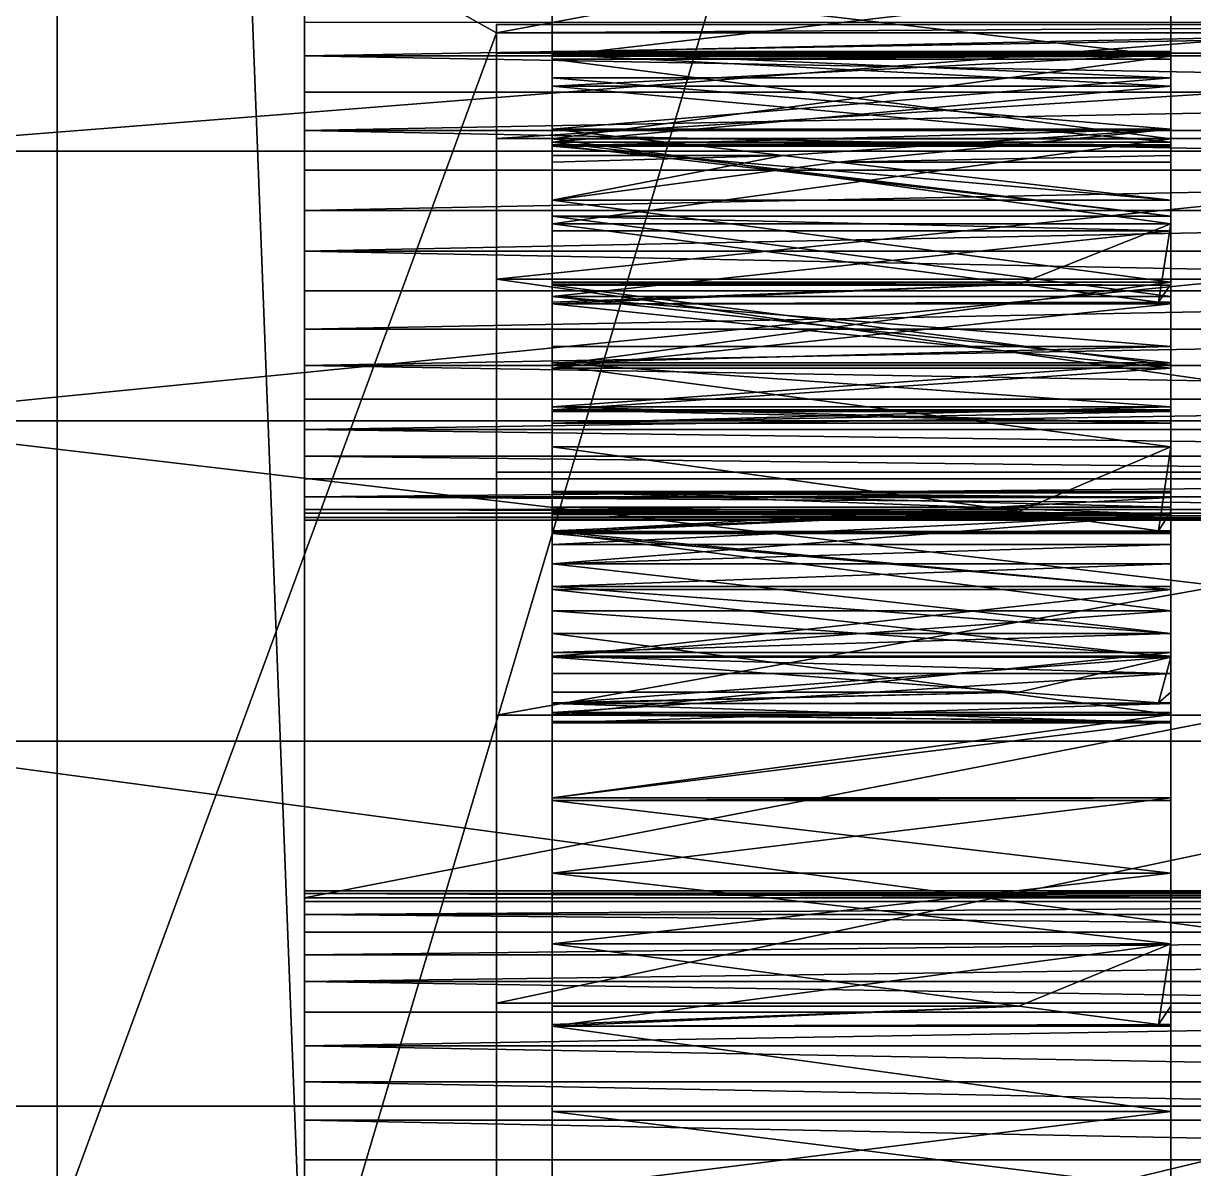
# Model space of a CAD drawing. Extents: x -30 to 83, y -53 to 60.
# Drawn here: x 40.73 to 50.18, y 7.76 to 17.01 of the extents above; entities that cross this region are included whole.
import ezdxf

# ---------------------------------------------------------------- set-up
doc = ezdxf.new("R2010")
doc.units = 0
doc.header["$MEASUREMENT"] = 0

msp = doc.modelspace()

# ---------------------------------------------------------------- linework, layer by layer
for points in [[(63.169998, -40), (-9.17, -40), (63.169998, 60)], [(-9.17, 60), (63.169998, 60), (-9.17, -40)], [(41, 60, 89), (41, 58, 70), (41, -40, 89)], [(41, -40, 89), (63, -40, 89), (41, 60, 89)], [(63, 60, 89), (41, 60, 89), (63, -40, 89)], [(42.998001, 6.15, 70.998001), (59.002998, 6.15, 70.998001), (59.002998, 60, 70.998001)], [(42.998001, 6.15, 70.998001), (59.002998, 60, 70.998001), (42.998001, 60, 70.998001)], [(59.002998, 60, 87.002998), (59.002998, -40, 87.002998), (42.998001, -37.775597, 87.002998)], [(42.998001, -37.775597, 87.002998), (42.998001, 60, 87.002998), (59.002998, 60, 87.002998)], [(42.998001, 60, 87.002998), (42.998001, -37.775597, 87.002998), (42.998001, 6.15, 70.998001)], [(42.998001, 60, 87.002998), (42.998001, 6.15, 70.998001), (42.998001, 60, 70.998001)], [(-7.187, 58, 2), (-7.187, -40, 2), (61.187, -40, 2)], [(61.187, 58, 2), (-7.187, 58, 2), (61.187, -40, 2)], [(41, 58, 70), (41, 58, 69), (41, -40, 69)], [(41, 58, 70), (41, -40, 69), (41, -40, 89)], [(61.187, 58, 69), (59.002998, 6.15, 69), (41, 58, 69)], [(42.998001, 6.15, 69), (41, 58, 69), (59.002998, 6.15, 69)], [(41, 58, 69), (42.998001, 6.15, 69), (41, -40, 69)], [(59, 26.003, 87), (43, 28.997999, 87), (59, 10.003, 87)], [(43, -6.998, 87), (59, 10.003, 87), (43, 28.997999, 87)], [(43, 16.148001, 73.917), (43, 28.997999, 87), (43, 16.458, 73.811996)], [(43, 16.458, 73.811996), (43, 28.997999, 87), (43, 16.750999, 73.667)], [(43, 15.5, 74.002998), (43, 28.997999, 87), (43, 15.827, 73.981003)], [(43, 14.852, 73.917), (43, 14.542, 73.811996), (43, 28.997999, 87)], [(43, 28.997999, 87), (43, 15.5, 74.002998), (43, 15.173, 73.981003)], [(43, 28.997999, 87), (43, 15.173, 73.981003), (43, 14.852, 73.917)], [(43, 17.023001, 73.485001), (43, 16.750999, 73.667), (43, 28.997999, 87)], [(43, 16.148001, 73.917), (43, 15.827, 73.981003), (43, 28.997999, 87)], [(43, 8.458, 73.811996), (43, 8.148, 73.917), (43, 28.997999, 87)], [(43, 8.148, 73.917), (43, 7.827, 73.981003), (43, 28.997999, 87)], [(43, -6.998, 87), (43, 28.997999, 87), (43, 7.827, 73.981003)], [(43, 8.751, 73.667), (43, 8.458, 73.811996), (43, 28.997999, 87)], [(43, 28.997999, 87), (43, 14.542, 73.811996), (43, 8.751, 73.667)], [(39.050995, 19.999741, 45.998001), (44.548996, 16.937469, 45.998001), (61.050995, 19.999741, 45.998001)], [(39.050995, 19.999741, 45.998001), (39.050995, 2.002739, 45.998001), (44.548996, 16.937469, 45.998001)], [(55.553993, 16.937469, 45.998001), (61.050995, 19.999741, 45.998001), (44.548996, 16.937469, 45.998001)], [(45, 18, 45.660999), (45, 17.924999, 45.453999), (45, 16.080002, 47.950001)], [(45, 16.080002, 47.950001), (45, 16.747002, 47.832001), (45, 18, 45.660999)], [(45, 18, 46.339001), (45, 18, 45.660999), (45, 16.747002, 47.832001)], [(45, 18, 46.339001), (45, 16.747002, 47.832001), (45, 17.667, 47.097)], [(50, 18, 46.339001), (50, 16.723999, 44.164001), (50, 18, 45.660999)], [(50, 18, 46.339001), (50, 17.77, 46.974998), (50, 16.723999, 44.164001)], [(50, 18, 45.660999), (50, 16.723999, 44.164001), (50, 17.924999, 45.453999)], [(45, 17.924999, 45.453999), (45, 17.839001, 45.216), (45, 16.080002, 47.950001)], [(50, 17.924999, 45.453999), (50, 16.723999, 44.164001), (50, 17.839001, 45.216)], [(45, 17.839001, 45.216), (45, 17.77, 45.025002), (45, 16.080002, 47.950001)], [(50, 16.747002, 44.167999), (50, 17.839001, 45.216), (50, 16.723999, 44.164001)], [(50, 17.334, 44.507), (50, 17.839001, 45.216), (50, 16.747002, 44.167999)], [(61.050995, 15.98087, 31), (39.050995, 15.98087, 31), (61.050995, 17.716871, 34.519001)], [(39.050995, 17.716871, 34.519001), (61.050995, 17.716871, 34.519001), (39.050995, 15.98087, 31)], [(45, 17.334, 44.507), (45, 16.080002, 47.950001), (45, 17.77, 45.025002)], [(50, 17.77, 46.974998), (50, 17.667, 47.097), (50, 16.723999, 44.164001)], [(45, 17.334, 47.493), (45, 17.667, 47.097), (45, 16.747002, 47.832001)], [(50, 17.667, 47.097), (50, 17.334, 47.493), (50, 16.723999, 44.164001)], [(45, 16.747002, 44.167999), (45, 16.080002, 47.950001), (45, 17.334, 44.507)], [(50, 16.747002, 44.167999), (45, 16.747002, 44.167999), (45, 17.334, 44.507)], [(50, 17.334, 47.493), (45, 17.334, 47.493), (45, 16.747002, 47.832001)], [(50, 17.334, 47.493), (45, 16.747002, 47.832001), (50, 16.747002, 47.832001)], [(50, 17.334, 44.507), (50, 16.747002, 44.167999), (45, 17.334, 44.507)], [(50, 17.334, 47.493), (50, 16.747002, 47.832001), (50, 16.723999, 44.164001)], [(43, 17.023001, 73.485001), (59, 17.023001, 73.485001), (43, 16.750999, 73.667)], [(59, 16.750999, 73.667), (43, 16.750999, 73.667), (59, 17.023001, 73.485001)], [(44.548996, 2.002739, 45.998001), (44.548996, 16.937469, 45.998001), (39.050995, 2.002739, 45.998001)], [(55.553993, 17.002871, 45), (44.548996, 17.002871, 45), (44.548996, 16.771872, 41.474998)], [(55.553993, 17.002871, 45), (44.548996, 16.771872, 41.474998), (55.553993, 16.771872, 41.474998)], [(44.548996, 16.937469, 45.998001), (44.548996, 17.002871, 45), (55.553993, 17.002871, 45)], [(44.548996, 16.937469, 45.998001), (55.553993, 17.002871, 45), (55.553993, 16.937469, 45.998001)], [(44.548996, 16.771872, 41.474998), (44.548996, 17.002871, 45), (44.548996, 1.89987, 44.432999)], [(44.548996, 2.002739, 45.998001), (44.548996, 1.89987, 44.432999), (44.548996, 17.002871, 45)], [(44.548996, 2.002739, 45.998001), (44.548996, 17.002871, 45), (44.548996, 16.937469, 45.998001)], [(43, 16.458, 73.811996), (43, 16.750999, 73.667), (59, 16.458, 73.811996)], [(59, 16.750999, 73.667), (59, 16.458, 73.811996), (43, 16.750999, 73.667)], [(55.553993, 16.771872, 41.474998), (44.548996, 16.771872, 41.474998), (44.548996, 16.08287, 38.011002)], [(55.553993, 16.771872, 41.474998), (44.548996, 16.08287, 38.011002), (55.553993, 16.08287, 38.011002)], [(44.548996, 16.08287, 38.011002), (44.548996, 16.771872, 41.474998), (44.548996, 1.59387, 42.894001)], [(44.548996, 1.89987, 44.432999), (44.548996, 1.59387, 42.894001), (44.548996, 16.771872, 41.474998)], [(45, 16.785, 37.979), (50, 16.785, 37.979), (50, 16.574001, 37.334999)], [(45, 16.785, 37.979), (50, 16.574001, 37.334999), (45, 16.574001, 37.334999)], [(50, 16.761002, 38.654999), (50, 16.785, 37.979), (45, 16.785, 37.979)], [(50, 16.761002, 38.654999), (45, 16.785, 37.979), (45, 16.761002, 38.654999)], [(45, 16.785, 54.021), (45, 16.783001, 53.986), (45, 16.574001, 54.665001)], [(45, 16.785, 37.979), (45, 16.574001, 37.334999), (45, 16.761002, 38.654999)], [(45, 16.574001, 54.665001), (50, 16.574001, 54.665001), (45, 16.785, 54.021)], [(50, 16.785, 54.021), (45, 16.785, 54.021), (50, 16.574001, 54.665001)], [(50, 16.785, 54.021), (45.269001, 16.783001, 53.986), (45, 16.785, 54.021)], [(45, 16.783001, 53.986), (45, 16.785, 54.021), (45.269001, 16.783001, 53.986)], [(45, 16.783001, 53.986), (45, 16.777, 53.801998), (45, 16.032001, 52.202999)], [(45, 16.032001, 52.202999), (45, 16.574001, 54.665001), (45, 16.783001, 53.986)], [(45, 16.783001, 53.986), (45.269001, 16.783001, 53.986), (45, 16.777, 53.801998)], [(45.269001, 16.783001, 53.986), (46.622002, 16.777, 53.801998), (45, 16.761002, 53.345001)], [(45.269001, 16.783001, 53.986), (45, 16.761002, 53.345001), (45, 16.777, 53.801998)], [(45, 16.761002, 53.345001), (45, 16.507, 52.716999), (45, 16.777, 53.801998)], [(45, 16.507, 52.716999), (45, 16.054001, 52.213001), (45, 16.777, 53.801998)], [(45, 16.054001, 52.213001), (45, 16.032001, 52.202999), (45, 16.777, 53.801998)], [(45, 16.761002, 53.345001), (46.622002, 16.777, 53.801998), (50, 16.761002, 53.345001)], [(50, 16.507, 39.283001), (50, 16.761002, 38.654999), (45, 16.761002, 38.654999)], [(50, 16.507, 39.283001), (45, 16.761002, 38.654999), (45, 16.507, 39.283001)], [(45, 16.507, 39.283001), (45, 16.761002, 38.654999), (45, 16.574001, 37.334999)], [(50, 16.507, 52.716999), (45, 16.507, 52.716999), (50, 16.761002, 53.345001)], [(45, 16.761002, 53.345001), (50, 16.761002, 53.345001), (45, 16.507, 52.716999)], [(45, 16.747002, 44.167999), (45, 16.723999, 44.164001), (45, 16.080002, 47.950001)], [(50, 16.747002, 44.167999), (50, 16.723999, 44.164001), (45, 16.723999, 44.164001)], [(50, 16.747002, 44.167999), (45, 16.723999, 44.164001), (45, 16.747002, 44.167999)], [(50, 16.747002, 47.832001), (45, 16.747002, 47.832001), (45, 16.080002, 47.950001)], [(50, 16.747002, 47.832001), (45, 16.080002, 47.950001), (50, 16.080002, 47.950001)], [(45.269001, 16.783001, 53.986), (50, 16.785, 54.021), (46.622002, 16.777, 53.801998)], [(50, 16.785, 54.021), (50, 16.783001, 53.986), (46.622002, 16.777, 53.801998)], [(46.622002, 16.777, 53.801998), (50, 16.783001, 53.986), (50, 16.777, 53.801998)], [(50, 16.777, 53.801998), (50, 16.761002, 53.345001), (46.622002, 16.777, 53.801998)], [(50, 16.785, 54.021), (50, 16.574001, 54.665001), (50, 16.783001, 53.986)], [(50, 16.574001, 37.334999), (50, 16.785, 37.979), (50, 15.944, 36.667)], [(50, 16.785, 37.979), (50, 16.761002, 38.654999), (50, 15.944, 36.667)], [(50, 16.777, 53.801998), (50, 16.783001, 53.986), (50, 16.032001, 52.202999)], [(50, 16.032001, 52.202999), (50, 16.783001, 53.986), (50, 16.574001, 54.665001)], [(50, 16.761002, 53.345001), (50, 16.777, 53.801998), (50, 16.032001, 52.202999)], [(50, 16.032001, 52.202999), (50, 16.507, 52.716999), (50, 16.761002, 53.345001)], [(50, 16.761002, 38.654999), (50, 16.507, 39.283001), (50, 15.944, 36.667)], [(50, 16.080002, 47.950001), (50, 16.723999, 44.164001), (50, 16.747002, 47.832001)], [(45, 16.723999, 44.164001), (45, 16.080002, 44.049999), (45, 16.080002, 47.950001)], [(45, 16.080002, 44.049999), (45, 16.723999, 44.164001), (50, 16.080002, 44.049999)], [(50, 16.723999, 44.164001), (50, 16.080002, 44.049999), (45, 16.723999, 44.164001)], [(50, 16.723999, 44.164001), (50, 16.080002, 47.950001), (50, 16.080002, 44.049999)], [(50, 16.574001, 37.334999), (50, 16.158001, 36.800999), (45, 16.158001, 36.800999)], [(45, 16.158001, 36.800999), (45, 16.574001, 37.334999), (50, 16.574001, 37.334999)], [(45, 16.574001, 54.665001), (45, 16.032001, 52.202999), (45, 16.158001, 55.199001)], [(45, 16.054001, 39.786999), (45, 16.507, 39.283001), (45, 16.574001, 37.334999)], [(45, 16.574001, 37.334999), (45, 16.158001, 36.800999), (45, 16.054001, 39.786999)], [(50, 16.158001, 55.199001), (50, 16.574001, 54.665001), (45, 16.574001, 54.665001)], [(50, 16.158001, 55.199001), (45, 16.574001, 54.665001), (45, 16.158001, 55.199001)], [(50, 16.032001, 52.202999), (50, 16.574001, 54.665001), (50, 16.158001, 55.199001)], [(50, 16.158001, 36.800999), (50, 16.574001, 37.334999), (50, 15.944, 36.667)], [(43, 16.458, 73.811996), (59, 16.458, 73.811996), (43, 16.148001, 73.917)], [(59, 16.148001, 73.917), (43, 16.148001, 73.917), (59, 16.458, 73.811996)], [(50, 16.054001, 39.786999), (50, 16.507, 39.283001), (45, 16.507, 39.283001)], [(50, 16.054001, 39.786999), (45, 16.507, 39.283001), (45, 16.054001, 39.786999)], [(50, 16.507, 52.716999), (50, 16.054001, 52.213001), (45, 16.054001, 52.213001)], [(50, 16.507, 52.716999), (45, 16.054001, 52.213001), (45, 16.507, 52.716999)], [(50, 16.054001, 52.213001), (50, 16.507, 52.716999), (50, 16.032001, 52.202999)], [(50, 16.507, 39.283001), (50, 16.054001, 39.786999), (50, 15.944, 36.667)], [(43, 16.148001, 73.917), (59, 15.827, 73.981003), (43, 15.827, 73.981003)], [(43, 16.148001, 73.917), (59, 16.148001, 73.917), (59, 15.827, 73.981003)], [(55.553993, 16.08287, 38.011002), (44.548996, 16.08287, 38.011002), (44.548996, 14.94687, 34.667)], [(55.553993, 16.08287, 38.011002), (44.548996, 14.94687, 34.667), (55.553993, 14.94687, 34.667)], [(44.548996, 14.94687, 34.667), (44.548996, 16.08287, 38.011002), (44.548996, 1.088871, 41.407001)], [(44.548996, 1.59387, 42.894001), (44.548996, 1.088871, 41.407001), (44.548996, 16.08287, 38.011002)], [(45, 16.158001, 36.800999), (46.868, 15.944, 36.667), (45, 15.944, 36.667)], [(50, 16.158001, 36.800999), (46.868, 15.944, 36.667), (45, 16.158001, 36.800999)], [(45, 16.021999, 55.284), (45, 16.158001, 55.199001), (45, 16.032001, 52.202999)], [(45, 16.158001, 36.800999), (45, 15.944, 36.667), (45, 16.054001, 39.786999)], [(50, 16.158001, 55.199001), (45, 16.158001, 55.199001), (45, 16.021999, 55.284)], [(50, 16.158001, 55.199001), (45, 16.021999, 55.284), (50, 16.021999, 55.284)], [(45, 16.080002, 47.950001), (45, 15.392002, 44.029999), (45, 15.392002, 47.970001)], [(45, 16.080002, 44.049999), (45, 15.392002, 44.029999), (45, 16.080002, 47.950001)], [(45, 16.080002, 47.950001), (45, 15.392002, 47.970001), (50, 15.392002, 47.970001)], [(45, 16.080002, 47.950001), (50, 15.392002, 47.970001), (50, 16.080002, 47.950001)], [(45, 16.080002, 44.049999), (50, 16.080002, 44.049999), (45, 15.392002, 44.029999)], [(50, 15.392002, 44.029999), (45, 15.392002, 44.029999), (50, 16.080002, 44.049999)], [(47.308002, 15.892002, 36.636002), (46.868, 15.944, 36.667), (50, 16.158001, 36.800999)], [(50, 15.944, 36.667), (47.308002, 15.892002, 36.636002), (50, 16.158001, 36.800999)], [(50, 16.032001, 52.202999), (50, 16.158001, 55.199001), (50, 16.021999, 55.284)], [(50, 16.080002, 47.950001), (50, 15.392002, 44.029999), (50, 16.080002, 44.049999)], [(50, 16.080002, 47.950001), (50, 15.392002, 47.970001), (50, 15.392002, 44.029999)], [(45, 16.054001, 39.786999), (45, 14.898003, 36.305), (45, 15.455002, 40.104)], [(45, 15.892002, 36.636002), (45, 16.054001, 39.786999), (45, 15.944, 36.667)], [(45, 15.583, 36.443001), (45, 16.054001, 39.786999), (45, 15.892002, 36.636002)], [(45, 14.898003, 36.305), (45, 16.054001, 39.786999), (45, 14.921001, 36.300999)], [(45, 15.583, 36.443001), (45, 14.921001, 36.300999), (45, 16.054001, 39.786999)], [(50, 16.054001, 52.213001), (50, 16.032001, 52.202999), (45, 16.032001, 52.202999)], [(50, 16.054001, 52.213001), (45, 16.032001, 52.202999), (45, 16.054001, 52.213001)], [(50, 15.455002, 40.104), (50, 16.054001, 39.786999), (45, 16.054001, 39.786999)], [(45, 16.054001, 39.786999), (45, 15.455002, 40.104), (50, 15.455002, 40.104)], [(45, 15.583, 55.556999), (45, 16.032001, 52.202999), (45, 14.921001, 55.699001)], [(45, 14.25, 55.605), (45, 14.921001, 55.699001), (45, 16.032001, 52.202999)], [(45, 16.032001, 52.202999), (45, 15.455002, 51.896), (45, 14.25, 55.605)], [(45, 15.583, 55.556999), (45, 16.021999, 55.284), (45, 16.032001, 52.202999)], [(45, 15.455002, 51.896), (45, 16.032001, 52.202999), (50, 15.455002, 51.896)], [(50, 16.032001, 52.202999), (50, 15.455002, 51.896), (45, 16.032001, 52.202999)], [(50, 16.021999, 55.284), (45, 16.021999, 55.284), (50, 15.583, 55.556999)], [(45, 16.021999, 55.284), (45, 15.583, 55.556999), (50, 15.583, 55.556999)], [(50, 15.892002, 36.636002), (50, 15.944, 36.667), (50, 16.054001, 39.786999)], [(50, 14.898003, 36.305), (50, 14.921001, 36.300999), (50, 16.054001, 39.786999)], [(50, 15.583, 36.443001), (50, 16.054001, 39.786999), (50, 14.921001, 36.300999)], [(50, 16.054001, 39.786999), (50, 15.455002, 40.104), (50, 14.898003, 36.305)], [(50, 15.892002, 36.636002), (50, 16.054001, 39.786999), (50, 15.583, 36.443001)], [(50, 16.032001, 52.202999), (50, 16.021999, 55.284), (50, 15.455002, 51.896)], [(50, 15.583, 55.556999), (50, 15.455002, 51.896), (50, 16.021999, 55.284)], [(39.050995, 13.80087, 27.737), (61.050995, 15.98087, 31), (61.050995, 13.80087, 27.737)], [(61.050995, 15.98087, 31), (39.050995, 13.80087, 27.737), (39.050995, 15.98087, 31)], [(45, 15.892002, 36.636002), (45, 15.944, 36.667), (46.868, 15.944, 36.667)], [(46.868, 15.944, 36.667), (45, 15.583, 36.443001), (45, 15.892002, 36.636002)], [(46.868, 15.944, 36.667), (47.308002, 15.892002, 36.636002), (45, 15.583, 36.443001)], [(45, 15.583, 36.443001), (47.308002, 15.892002, 36.636002), (50, 15.583, 36.443001)], [(50, 15.944, 36.667), (50, 15.892002, 36.636002), (47.308002, 15.892002, 36.636002)], [(50, 15.892002, 36.636002), (50, 15.583, 36.443001), (47.308002, 15.892002, 36.636002)], [(59, 15.827, 73.981003), (43, 15.5, 74.002998), (43, 15.827, 73.981003)], [(59, 15.5, 74.002998), (43, 15.5, 74.002998), (59, 15.827, 73.981003)], [(50, 14.921001, 36.300999), (45, 14.921001, 36.300999), (45, 15.583, 36.443001)], [(50, 15.583, 36.443001), (50, 14.921001, 36.300999), (45, 15.583, 36.443001)], [(45, 15.583, 55.556999), (45, 14.921001, 55.699001), (50, 14.921001, 55.699001)], [(45, 15.583, 55.556999), (50, 14.921001, 55.699001), (50, 15.583, 55.556999)], [(50, 15.583, 55.556999), (50, 14.921001, 55.699001), (50, 15.455002, 51.896)], [(43, 15.5, 74.002998), (59, 15.5, 74.002998), (43, 15.173, 73.981003)], [(59, 15.173, 73.981003), (43, 15.173, 73.981003), (59, 15.5, 74.002998)], [(45, 13.59, 55.411999), (45, 14.25, 55.605), (45, 15.455002, 51.896)], [(45, 15.455002, 51.896), (45, 14.806999, 51.662998), (45, 13.59, 55.411999)], [(45, 15.455002, 40.104), (45, 14.25, 36.395), (45, 15.337002, 40.147999)], [(45, 14.25, 36.395), (45, 15.455002, 40.104), (45, 14.898003, 36.305)], [(45, 15.455002, 51.896), (50, 15.455002, 51.896), (50, 14.806999, 51.662998)], [(45, 15.455002, 51.896), (50, 14.806999, 51.662998), (45, 14.806999, 51.662998)], [(45, 15.455002, 40.104), (45, 15.337002, 40.147999), (50, 15.337002, 40.147999)], [(45, 15.455002, 40.104), (50, 15.337002, 40.147999), (50, 15.455002, 40.104)], [(50, 14.921001, 55.699001), (50, 14.25, 55.605), (50, 15.455002, 51.896)], [(50, 14.25, 55.605), (50, 13.59, 55.411999), (50, 15.455002, 51.896)], [(50, 14.806999, 51.662998), (50, 15.455002, 51.896), (50, 13.59, 55.411999)], [(50, 15.455002, 40.104), (50, 15.337002, 40.147999), (50, 14.25, 36.395)], [(50, 14.25, 36.395), (50, 14.898003, 36.305), (50, 15.455002, 40.104)], [(45, 15.392002, 44.029999), (45, 14.906002, 43.842999), (45, 14.746002, 48.217999)], [(45, 15.392002, 47.970001), (45, 15.392002, 44.029999), (45, 14.746002, 48.217999)], [(45, 15.392002, 47.970001), (45, 14.746002, 48.217999), (50, 14.746002, 48.217999)], [(45, 15.392002, 47.970001), (50, 14.746002, 48.217999), (50, 15.392002, 47.970001)], [(45, 14.906002, 43.842999), (45, 15.392002, 44.029999), (48.771999, 14.906002, 43.842999)], [(50, 15.392002, 44.029999), (48.771999, 14.906002, 43.842999), (45, 15.392002, 44.029999)], [(45, 13.59, 36.588001), (45, 15.337002, 40.147999), (45, 14.25, 36.395)], [(45, 15.337002, 40.147999), (45, 13.59, 36.588001), (45, 14.806999, 40.337002)], [(50, 15.337002, 40.147999), (45, 15.337002, 40.147999), (45, 14.806999, 40.337002)], [(50, 15.337002, 40.147999), (45, 14.806999, 40.337002), (50, 14.806999, 40.337002)], [(50, 15.392002, 44.029999), (49.900002, 14.760002, 43.785999), (48.771999, 14.906002, 43.842999)], [(50, 15.392002, 44.029999), (50, 14.906002, 43.842999), (49.900002, 14.760002, 43.785999)], [(50, 15.392002, 47.970001), (50, 14.746002, 48.217999), (50, 15.392002, 44.029999)], [(50, 14.906002, 43.842999), (50, 15.392002, 44.029999), (50, 14.746002, 48.217999)], [(50, 13.59, 36.588001), (50, 14.25, 36.395), (50, 15.337002, 40.147999)], [(50, 15.337002, 40.147999), (50, 14.806999, 40.337002), (50, 13.59, 36.588001)], [(43, 15.173, 73.981003), (59, 14.852, 73.917), (43, 14.852, 73.917)], [(43, 15.173, 73.981003), (59, 15.173, 73.981003), (59, 14.852, 73.917)], [(44.548996, 14.94687, 34.667), (44.548996, 13.384871, 31.499001), (55.553993, 13.384871, 31.499001)], [(55.553993, 14.94687, 34.667), (44.548996, 14.94687, 34.667), (55.553993, 13.384871, 31.499001)], [(44.548996, 14.94687, 34.667), (44.548996, 0.394871, 39.999001), (44.548996, 13.384871, 31.499001)], [(44.548996, 1.088871, 41.407001), (44.548996, 0.394871, 39.999001), (44.548996, 14.94687, 34.667)], [(59, 14.542, 73.811996), (43, 14.542, 73.811996), (59, 14.852, 73.917)], [(43, 14.852, 73.917), (59, 14.852, 73.917), (43, 14.542, 73.811996)], [(45, 14.921001, 36.300999), (50, 14.921001, 36.300999), (50, 14.898003, 36.305)], [(45, 14.921001, 36.300999), (50, 14.898003, 36.305), (45, 14.898003, 36.305)], [(50, 14.921001, 55.699001), (45, 14.921001, 55.699001), (45, 14.25, 55.605)], [(50, 14.921001, 55.699001), (45, 14.25, 55.605), (50, 14.25, 55.605)], [(45, 14.906002, 43.842999), (45, 14.760002, 43.785999), (45, 14.746002, 48.217999)], [(48.771999, 14.906002, 43.842999), (45, 14.760002, 43.785999), (45, 14.906002, 43.842999)], [(48.771999, 14.906002, 43.842999), (49.900002, 14.760002, 43.785999), (45, 14.746002, 43.782001)], [(48.771999, 14.906002, 43.842999), (45, 14.746002, 43.782001), (45, 14.760002, 43.785999)], [(45, 14.898003, 36.305), (50, 14.898003, 36.305), (50, 14.25, 36.395)], [(45, 14.898003, 36.305), (50, 14.25, 36.395), (45, 14.25, 36.395)], [(50, 14.906002, 43.842999), (50, 14.760002, 43.785999), (49.900002, 14.760002, 43.785999)], [(50, 14.760002, 43.785999), (50, 14.906002, 43.842999), (50, 14.746002, 48.217999)], [(45, 14.806999, 51.662998), (45, 14.401001, 51.335999), (45, 13.59, 55.411999)], [(45, 13.068001, 36.561001), (45, 14.806999, 40.337002), (45, 13.59, 36.588001)], [(45, 14.806999, 40.337002), (45, 13.068001, 36.561001), (45, 14.269001, 40.771999)], [(45, 14.806999, 51.662998), (50, 14.806999, 51.662998), (50, 14.401001, 51.335999)], [(45, 14.806999, 51.662998), (50, 14.401001, 51.335999), (45, 14.401001, 51.335999)], [(45, 14.806999, 40.337002), (45, 14.269001, 40.771999), (50, 14.269001, 40.771999)], [(50, 14.269001, 40.771999), (50, 14.806999, 40.337002), (45, 14.806999, 40.337002)], [(45, 14.760002, 43.785999), (45, 14.746002, 43.782001), (45, 14.746002, 48.217999)], [(49.900002, 14.760002, 43.785999), (50, 14.746002, 43.782001), (45, 14.746002, 43.782001)], [(50, 14.760002, 43.785999), (50, 14.746002, 43.782001), (49.900002, 14.760002, 43.785999)], [(50, 14.401001, 51.335999), (50, 14.806999, 51.662998), (50, 13.59, 55.411999)], [(50, 13.068001, 36.561001), (50, 13.59, 36.588001), (50, 14.806999, 40.337002)], [(50, 14.806999, 40.337002), (50, 14.269001, 40.771999), (50, 13.068001, 36.561001)], [(50, 14.746002, 43.782001), (50, 14.760002, 43.785999), (50, 14.746002, 48.217999)], [(45, 14.746002, 43.782001), (45, 14.226002, 43.328999), (45, 14.746002, 48.217999)], [(45, 14.226002, 48.671001), (45, 14.746002, 48.217999), (45, -2.958, 39.998001)], [(45, -2.958, 39.998001), (45, 14.746002, 48.217999), (45, 14.226002, 43.328999)], [(50, 14.746002, 48.217999), (45, 14.746002, 48.217999), (45, 14.226002, 48.671001)], [(50, 14.746002, 48.217999), (45, 14.226002, 48.671001), (50, 14.226002, 48.671001)], [(50, 14.746002, 43.782001), (50, 14.226002, 43.328999), (45, 14.746002, 43.782001)], [(45, 14.226002, 43.328999), (45, 14.746002, 43.782001), (50, 14.226002, 43.328999)], [(50, 14.226002, 43.328999), (50, 14.746002, 43.782001), (50, -2.958, 52.002998)], [(50, 14.226002, 48.671001), (50, -2.958, 52.002998), (50, 14.746002, 43.782001)], [(50, 14.746002, 48.217999), (50, 14.226002, 48.671001), (50, 14.746002, 43.782001)], [(43, 14.249, 73.667), (43, 8.751, 73.667), (43, 14.542, 73.811996)], [(43, 14.542, 73.811996), (59, 14.542, 73.811996), (43, 14.249, 73.667)], [(59, 14.542, 73.811996), (59, 14.249, 73.667), (43, 14.249, 73.667)], [(45, 12.898003, 55.446999), (45, 13.59, 55.411999), (45, 14.401001, 51.335999)], [(45, 14.401001, 51.335999), (45, 14.269001, 51.228001), (45, 12.898003, 55.446999)], [(50, 14.401001, 51.335999), (50, 14.269001, 51.228001), (45, 14.269001, 51.228001)], [(50, 14.401001, 51.335999), (45, 14.269001, 51.228001), (45, 14.401001, 51.335999)], [(50, 13.59, 55.411999), (50, 12.898003, 55.446999), (50, 14.401001, 51.335999)], [(50, 14.269001, 51.228001), (50, 14.401001, 51.335999), (50, 12.898003, 55.446999)], [(43, 14.249, 73.667), (43, 13.977, 73.485001), (43, 9.023, 73.485001)], [(43, 9.023, 73.485001), (43, 8.751, 73.667), (43, 14.249, 73.667)], [(43, 14.249, 73.667), (59, 13.977, 73.485001), (43, 13.977, 73.485001)], [(43, 14.249, 73.667), (59, 14.249, 73.667), (59, 13.977, 73.485001)], [(45, 13.915001, 41.362999), (50, 13.915001, 41.362999), (50, 14.269001, 40.771999)], [(45, 13.915001, 41.362999), (50, 14.269001, 40.771999), (45, 14.269001, 40.771999)], [(45, 12.898003, 55.446999), (45, 14.269001, 51.228001), (45, 12.264, 55.716999)], [(45, 13.915001, 50.637001), (45, -2.958, 52.002998), (45, 14.269001, 51.228001)], [(45, 12.264, 55.716999), (45, 14.269001, 51.228001), (45, -2.958, 52.002998)], [(45, 12.264, 36.283001), (45, -2.958, 39.998001), (45, 14.269001, 40.771999)], [(45, 12.264, 36.283001), (45, 14.269001, 40.771999), (45, 12.898003, 36.553001)], [(45, 12.912003, 36.553001), (45, 14.269001, 40.771999), (45, 13.068001, 36.561001)], [(45, 12.898003, 36.553001), (45, 14.269001, 40.771999), (45, 12.912003, 36.553001)], [(45, 13.915001, 41.362999), (45, 14.269001, 40.771999), (45, -2.958, 39.998001)], [(45, 14.269001, 51.228001), (50, 14.269001, 51.228001), (50, 13.915001, 50.637001)], [(45, 14.269001, 51.228001), (50, 13.915001, 50.637001), (45, 13.915001, 50.637001)], [(45, 14.25, 36.395), (50, 14.25, 36.395), (50, 13.59, 36.588001)], [(45, 14.25, 36.395), (50, 13.59, 36.588001), (45, 13.59, 36.588001)], [(45, 14.25, 55.605), (45, 13.59, 55.411999), (50, 13.59, 55.411999)], [(45, 14.25, 55.605), (50, 13.59, 55.411999), (50, 14.25, 55.605)], [(45, 13.891003, 49.276001), (45, 14.226002, 48.671001), (45, -2.958, 39.998001)], [(45, -2.958, 39.998001), (45, 14.226002, 43.328999), (45, 13.891003, 42.723999)], [(45, 13.891003, 49.276001), (50, 13.891003, 49.276001), (50, 14.226002, 48.671001)], [(45, 13.891003, 49.276001), (50, 14.226002, 48.671001), (45, 14.226002, 48.671001)], [(50, 14.226002, 43.328999), (50, 13.891003, 42.723999), (45, 13.891003, 42.723999)], [(50, 14.226002, 43.328999), (45, 13.891003, 42.723999), (45, 14.226002, 43.328999)], [(50, 12.898003, 55.446999), (50, 12.264, 55.716999), (50, 14.269001, 51.228001)], [(50, 14.269001, 51.228001), (50, -2.958, 52.002998), (50, 13.915001, 50.637001)], [(50, 12.912003, 36.553001), (50, 13.068001, 36.561001), (50, 14.269001, 40.771999)], [(50, 12.898003, 36.553001), (50, 14.269001, 40.771999), (50, 12.264, 36.283001)], [(50, 13.915001, 41.362999), (50, -2.958, 39.998001), (50, 14.269001, 40.771999)], [(50, 12.264, 36.283001), (50, 14.269001, 40.771999), (50, -2.958, 39.998001)], [(50, 12.898003, 36.553001), (50, 12.912003, 36.553001), (50, 14.269001, 40.771999)], [(50, 14.269001, 51.228001), (50, 12.264, 55.716999), (50, -2.958, 52.002998)], [(50, 14.226002, 48.671001), (50, 13.891003, 49.276001), (50, -2.958, 52.002998)], [(50, 13.891003, 42.723999), (50, 14.226002, 43.328999), (50, -2.958, 52.002998)], [(43, 9.27, 73.269997), (43, 9.023, 73.485001), (43, 13.977, 73.485001)], [(43, 13.977, 73.485001), (43, 13.73, 73.269997), (43, 9.27, 73.269997)], [(43, 13.977, 73.485001), (59, 13.977, 73.485001), (43, 13.73, 73.269997)], [(43, 13.73, 73.269997), (59, 13.977, 73.485001), (59, 13.73, 73.269997)], [(45, 13.783001, 42.042999), (50, 13.783001, 42.042999), (50, 13.915001, 41.362999)], [(45, 13.783001, 42.042999), (50, 13.915001, 41.362999), (45, 13.915001, 41.362999)], [(45, 13.915001, 50.637001), (45, 13.783001, 49.957001), (45, -2.958, 52.002998)], [(45, 13.915001, 41.362999), (45, -2.958, 39.998001), (45, 13.783001, 42.042999)], [(45, 13.915001, 50.637001), (50, 13.915001, 50.637001), (50, 13.783001, 49.957001)], [(45, 13.915001, 50.637001), (50, 13.783001, 49.957001), (45, 13.783001, 49.957001)], [(50, 13.915001, 50.637001), (50, -2.958, 52.002998), (50, 13.783001, 49.957001)], [(50, 13.915001, 41.362999), (50, 13.783001, 42.042999), (50, -2.958, 39.998001)], [(45, 13.891003, 49.276001), (45, -2.958, 52.002998), (45, 13.875, 49.368)], [(45, 13.891003, 42.723999), (45, 13.783001, 42.042999), (45, -2.958, 39.998001)], [(45, -2.958, 52.002998), (45, 13.891003, 49.276001), (45, -2.958, 39.998001)], [(45, 13.875, 49.368), (50, 13.875, 49.368), (50, 13.891003, 49.276001)], [(45, 13.875, 49.368), (50, 13.891003, 49.276001), (45, 13.891003, 49.276001)], [(45, 13.891003, 42.723999), (50, 13.891003, 42.723999), (50, 13.783001, 42.042999)], [(45, 13.891003, 42.723999), (50, 13.783001, 42.042999), (45, 13.783001, 42.042999)], [(45, 13.783001, 49.957001), (45, 13.875, 49.368), (45, -2.958, 52.002998)], [(45, 13.783001, 49.957001), (50, 13.783001, 49.957001), (50, 13.875, 49.368)], [(45, 13.783001, 49.957001), (50, 13.875, 49.368), (45, 13.875, 49.368)], [(50, 13.891003, 49.276001), (50, 13.875, 49.368), (50, -2.958, 52.002998)], [(50, -2.958, 52.002998), (50, -2.958, 39.998001), (50, 13.891003, 42.723999)], [(50, 13.783001, 42.042999), (50, 13.891003, 42.723999), (50, -2.958, 39.998001)], [(50, 13.875, 49.368), (50, 13.783001, 49.957001), (50, -2.958, 52.002998)], [(39.050995, 13.80087, 27.737), (61.050995, 11.21287, 24.787001), (39.050995, 11.21287, 24.787001)], [(61.050995, 13.80087, 27.737), (61.050995, 11.21287, 24.787001), (39.050995, 13.80087, 27.737)], [(43, 13.73, 73.269997), (43, 13.515, 73.023003), (43, 9.485, 73.023003)], [(43, 9.485, 73.023003), (43, 9.27, 73.269997), (43, 13.73, 73.269997)], [(59, 13.73, 73.269997), (59, 13.515, 73.023003), (43, 13.73, 73.269997)], [(43, 13.515, 73.023003), (43, 13.73, 73.269997), (59, 13.515, 73.023003)], [(45, 13.59, 36.588001), (50, 13.59, 36.588001), (48.771999, 13.068001, 36.561001)], [(45, 13.59, 36.588001), (48.771999, 13.068001, 36.561001), (45, 13.068001, 36.561001)], [(45, 13.59, 55.411999), (45, 12.898003, 55.446999), (50, 12.898003, 55.446999)], [(50, 12.898003, 55.446999), (50, 13.59, 55.411999), (45, 13.59, 55.411999)], [(50, 13.59, 36.588001), (49.900002, 12.912003, 36.553001), (48.771999, 13.068001, 36.561001)], [(50, 13.59, 36.588001), (50, 13.068001, 36.561001), (49.900002, 12.912003, 36.553001)], [(43, 9.667, 72.750999), (43, 9.485, 73.023003), (43, 13.515, 73.023003)], [(43, 13.515, 73.023003), (43, 13.333, 72.750999), (43, 9.667, 72.750999)], [(43, 13.515, 73.023003), (59, 13.333, 72.750999), (43, 13.333, 72.750999)], [(43, 13.515, 73.023003), (59, 13.515, 73.023003), (59, 13.333, 72.750999)], [(55.553993, 13.384871, 31.499001), (44.548996, 13.384871, 31.499001), (44.548996, 11.422871, 28.562)], [(55.553993, 13.384871, 31.499001), (44.548996, 11.422871, 28.562), (55.553993, 11.422871, 28.562)], [(44.548996, -0.47813, 38.693001), (44.548996, 13.384871, 31.499001), (44.548996, 0.394871, 39.999001)], [(44.548996, 13.384871, 31.499001), (44.548996, -0.47813, 38.693001), (44.548996, 11.422871, 28.562)], [(43, 9.812, 72.458), (43, 9.667, 72.750999), (43, 13.333, 72.750999)], [(43, 13.333, 72.750999), (43, 13.188, 72.458), (43, 9.812, 72.458)], [(43, 13.333, 72.750999), (59, 13.333, 72.750999), (43, 13.188, 72.458)], [(59, 13.333, 72.750999), (59, 13.188, 72.458), (43, 13.188, 72.458)], [(43, 13.188, 72.458), (43, 13.083, 72.148003), (43, 9.917, 72.148003)], [(43, 9.917, 72.148003), (43, 9.812, 72.458), (43, 13.188, 72.458)], [(59, 13.188, 72.458), (59, 13.083, 72.148003), (43, 13.188, 72.458)], [(43, 13.083, 72.148003), (43, 13.188, 72.458), (59, 13.083, 72.148003)], [(45, 13.103001, 61.386002), (45, 13.229, 60.945), (45, 9.575001, 61.931999)], [(45, 13.229, 60.945), (45, 13.181999, 60.269001), (45, 9.575001, 61.931999)], [(45, 13.229, 31.055), (50, 13.229, 31.055), (50, 13.044003, 30.403)], [(45, 13.229, 31.055), (50, 13.044003, 30.403), (45, 13.044003, 30.403)], [(50, 13.219002, 31.213001), (50, 13.229, 31.055), (45, 13.229, 31.055)], [(50, 13.219002, 31.213001), (45, 13.229, 31.055), (45, 13.219002, 31.213001)], [(45, 13.044003, 30.403), (45, 12.644001, 29.856001), (45, 13.229, 31.055)], [(45, 13.219002, 31.213001), (45, 13.229, 31.055), (45, 12.644001, 29.856001)], [(50, 13.103001, 61.386002), (50, 13.229, 60.945), (45, 13.229, 60.945)], [(50, 13.103001, 61.386002), (45, 13.229, 60.945), (45, 13.103001, 61.386002)], [(50, 13.229, 60.945), (50, 13.181999, 60.269001), (45, 13.229, 60.945)], [(45, 13.181999, 60.269001), (45, 13.229, 60.945), (50, 13.181999, 60.269001)], [(50, 13.181999, 31.730999), (50, 13.219002, 31.213001), (45, 13.219002, 31.213001)], [(50, 13.181999, 31.730999), (45, 13.219002, 31.213001), (45, 13.181999, 31.730999)], [(45, 13.219002, 31.213001), (45, 12.644001, 29.856001), (45, 13.181999, 31.730999)], [(45, 13.181999, 60.269001), (45, 12.906002, 59.651001), (45, 9.575001, 61.931999)], [(45, 13.181999, 31.730999), (45, 12.906002, 32.348999), (50, 13.181999, 31.730999)], [(50, 12.906002, 32.348999), (50, 13.181999, 31.730999), (45, 12.906002, 32.348999)], [(45, 12.906002, 32.348999), (45, 13.181999, 31.730999), (45, 12.644001, 29.856001)], [(50, 13.181999, 60.269001), (50, 12.906002, 59.651001), (45, 12.906002, 59.651001)], [(50, 13.181999, 60.269001), (45, 12.906002, 59.651001), (45, 13.181999, 60.269001)], [(50, 13.103001, 61.386002), (50, 9.575001, 61.931999), (50, 13.229, 60.945)], [(50, 13.229, 60.945), (50, 9.575001, 61.931999), (50, 13.181999, 60.269001)], [(50, 13.229, 31.055), (50, 9.575001, 30.068001), (50, 13.044003, 30.403)], [(50, 13.219002, 31.213001), (50, 9.575001, 30.068001), (50, 13.229, 31.055)], [(50, 13.181999, 31.730999), (50, 9.575001, 30.068001), (50, 13.219002, 31.213001)], [(50, 13.181999, 60.269001), (50, 9.575001, 61.931999), (50, 12.906002, 59.651001)], [(50, 12.906002, 32.348999), (50, 9.575001, 30.068001), (50, 13.181999, 31.730999)], [(43, 13.083, 72.148003), (43, 13.019, 71.827003), (43, 9.981, 71.827003)], [(43, 9.981, 71.827003), (43, 9.917, 72.148003), (43, 13.083, 72.148003)], [(43, 13.083, 72.148003), (59, 13.019, 71.827003), (43, 13.019, 71.827003)], [(43, 13.083, 72.148003), (59, 13.083, 72.148003), (59, 13.019, 71.827003)], [(43, 13.053493, 71), (59, 13.053493, 71), (43, 9.946507, 71)], [(59, 9.946507, 71), (43, 9.946507, 71), (59, 13.053493, 71)], [(43, 13.053493, 71), (43, 9.946507, 71), (43, 13.019, 71.172997)], [(59, 13.019, 71.172997), (59, 13.053493, 71), (43, 13.019, 71.172997)], [(43, 13.053493, 71), (43, 13.019, 71.172997), (59, 13.053493, 71)], [(45, 13.044003, 61.597), (45, 13.103001, 61.386002), (45, 9.575001, 61.931999)], [(50, 13.044003, 61.597), (50, 13.103001, 61.386002), (45, 13.103001, 61.386002)], [(50, 13.044003, 61.597), (45, 13.103001, 61.386002), (45, 13.044003, 61.597)], [(48.771999, 13.068001, 36.561001), (45, 12.912003, 36.553001), (45, 13.068001, 36.561001)], [(48.771999, 13.068001, 36.561001), (49.900002, 12.912003, 36.553001), (45, 12.898003, 36.553001)], [(48.771999, 13.068001, 36.561001), (45, 12.898003, 36.553001), (45, 12.912003, 36.553001)], [(49.900002, 12.912003, 36.553001), (50, 13.068001, 36.561001), (50, 12.912003, 36.553001)], [(50, 13.044003, 61.597), (50, 9.575001, 61.931999), (50, 13.103001, 61.386002)], [(43, 13.019, 71.827003), (43, 12.998, 71.5), (43, 10.003, 71.5)], [(43, 12.998, 71.5), (43, 13.019, 71.172997), (43, 10.003, 71.5)], [(43, 9.981, 71.172997), (43, 10.003, 71.5), (43, 13.019, 71.172997)], [(43, 10.003, 71.5), (43, 9.981, 71.827003), (43, 13.019, 71.827003)], [(43, 9.946507, 71), (43, 9.981, 71.172997), (43, 13.019, 71.172997)], [(59, 13.019, 71.827003), (43, 12.998, 71.5), (43, 13.019, 71.827003)], [(43, 12.998, 71.5), (59, 12.998, 71.5), (43, 13.019, 71.172997)], [(59, 13.019, 71.172997), (43, 13.019, 71.172997), (59, 12.998, 71.5)], [(43, 12.998, 71.5), (59, 13.019, 71.827003), (59, 12.998, 71.5)], [(45, 12.802002, 61.928001), (45, 13.044003, 61.597), (45, 9.575001, 61.931999)], [(50, 13.044003, 30.403), (50, 12.644001, 29.856001), (45, 12.644001, 29.856001)], [(50, 13.044003, 30.403), (45, 12.644001, 29.856001), (45, 13.044003, 30.403)], [(45, 12.802002, 61.928001), (50, 12.802002, 61.928001), (50, 13.044003, 61.597)], [(45, 12.802002, 61.928001), (50, 13.044003, 61.597), (45, 13.044003, 61.597)], [(50, 12.802002, 61.928001), (50, 9.575001, 61.931999), (50, 13.044003, 61.597)], [(50, 12.644001, 29.856001), (50, 13.044003, 30.403), (50, 9.575001, 30.068001)], [(45, 12.898003, 36.553001), (49.900002, 12.912003, 36.553001), (50, 12.898003, 36.553001)], [(45, 12.906002, 59.651001), (45, 12.891003, 59.634998), (45, 9.575001, 61.931999)], [(50, 12.437, 32.835999), (50, 12.906002, 32.348999), (45, 12.906002, 32.348999)], [(50, 12.437, 32.835999), (45, 12.906002, 32.348999), (45, 12.437, 32.835999)], [(45, 12.437, 32.835999), (45, 12.906002, 32.348999), (45, 12.644001, 29.856001)], [(45, 12.906002, 59.651001), (50, 12.906002, 59.651001), (50, 12.891003, 59.634998)], [(45, 12.906002, 59.651001), (50, 12.891003, 59.634998), (45, 12.891003, 59.634998)], [(50, 12.264, 36.283001), (45, 12.264, 36.283001), (45, 12.898003, 36.553001)], [(50, 12.898003, 36.553001), (50, 12.264, 36.283001), (45, 12.898003, 36.553001)], [(45, 12.898003, 55.446999), (45, 12.264, 55.716999), (50, 12.264, 55.716999)], [(45, 12.898003, 55.446999), (50, 12.264, 55.716999), (50, 12.898003, 55.446999)], [(45, 12.891003, 59.634998), (45, 12.437, 59.164001), (45, 9.575001, 61.931999)], [(45, 12.891003, 59.634998), (50, 12.891003, 59.634998), (50, 12.437, 59.164001)], [(45, 12.891003, 59.634998), (50, 12.437, 59.164001), (45, 12.437, 59.164001)], [(50, 12.912003, 36.553001), (50, 12.898003, 36.553001), (49.900002, 12.912003, 36.553001)], [(50, 12.906002, 59.651001), (50, 9.575001, 61.931999), (50, 12.891003, 59.634998)], [(50, 12.437, 32.835999), (50, 9.575001, 30.068001), (50, 12.906002, 32.348999)], [(50, 12.891003, 59.634998), (50, 9.575001, 61.931999), (50, 12.437, 59.164001)], [(45, 12.644001, 62.144001), (45, 12.802002, 61.928001), (45, 9.575001, 61.931999)], [(45, 12.644001, 62.144001), (50, 12.644001, 62.144001), (50, 12.802002, 61.928001)], [(45, 12.644001, 62.144001), (50, 12.802002, 61.928001), (45, 12.802002, 61.928001)], [(50, 12.644001, 62.144001), (50, 9.575001, 61.931999), (50, 12.802002, 61.928001)], [(45, 12.083, 62.522999), (45, 12.644001, 62.144001), (45, 9.575001, 61.931999)], [(50, 12.644001, 29.856001), (50, 12.463001, 29.733), (45, 12.463001, 29.733)], [(50, 12.644001, 29.856001), (45, 12.463001, 29.733), (45, 12.644001, 29.856001)], [(45, 12.644001, 29.856001), (45, 12.463001, 29.733), (45, 12.437, 32.835999)], [(45, 12.644001, 62.144001), (45, 12.083, 62.522999), (50, 12.083, 62.522999)], [(45, 12.644001, 62.144001), (50, 12.083, 62.522999), (50, 12.644001, 62.144001)], [(50, 12.083, 62.522999), (50, 9.575001, 61.931999), (50, 12.644001, 62.144001)], [(50, 12.463001, 29.733), (50, 12.644001, 29.856001), (50, 9.575001, 30.068001)], [(45, 12.463001, 29.733), (50, 12.463001, 29.733), (50, 12.083, 29.476999)], [(45, 12.463001, 29.733), (50, 12.083, 29.476999), (45, 12.083, 29.476999)], [(45, 12.463001, 29.733), (45, 12.083, 29.476999), (45, 12.437, 32.835999)], [(45, 12.437, 59.164001), (45, 11.892002, 58.743), (45, 9.575001, 61.931999)], [(50, 12.437, 32.835999), (45, 12.437, 32.835999), (45, 11.892002, 33.257)], [(50, 12.437, 32.835999), (45, 11.892002, 33.257), (50, 11.892002, 33.257)], [(45, 12.083, 29.476999), (45, 11.427002, 29.312), (45, 12.437, 32.835999)], [(45, 10.732002, 29.395), (45, 10.145, 29.68), (45, 12.437, 32.835999)], [(45, 11.427002, 29.312), (45, 11.370003, 29.32), (45, 12.437, 32.835999)], [(45, 11.370003, 29.32), (45, 10.753002, 29.382999), (45, 12.437, 32.835999)], [(45, 10.753002, 29.382999), (45, 10.732002, 29.395), (45, 12.437, 32.835999)], [(45, 11.892002, 33.257), (45, 12.437, 32.835999), (45, 10.145, 29.68)], [(50, 11.892002, 58.743), (45, 12.437, 59.164001), (50, 12.437, 59.164001)], [(50, 11.892002, 58.743), (45, 11.892002, 58.743), (45, 12.437, 59.164001)], [(50, 12.083, 29.476999), (50, 12.463001, 29.733), (50, 10.145, 29.68)], [(50, 9.575001, 30.068001), (50, 10.145, 29.68), (50, 12.463001, 29.733)], [(50, 12.437, 59.164001), (50, 9.575001, 61.931999), (50, 11.892002, 58.743)], [(50, 11.892002, 33.257), (50, 9.575001, 30.068001), (50, 12.437, 32.835999)], [(45, 12.264, 36.283001), (50, 12.264, 36.283001), (50, 11.900002, 35.942001)], [(45, 12.264, 36.283001), (50, 11.900002, 35.942001), (45, 11.900002, 35.942001)], [(45, 12.264, 55.716999), (45, -2.958, 52.002998), (45, 11.900002, 56.057999)], [(45, 12.264, 36.283001), (45, 11.900002, 35.942001), (45, -2.958, 39.998001)], [(50, 12.264, 55.716999), (45, 12.264, 55.716999), (45, 11.900002, 56.057999)], [(50, 12.264, 55.716999), (45, 11.900002, 56.057999), (50, 11.900002, 56.057999)], [(50, 11.900002, 56.057999), (50, -2.958, 52.002998), (50, 12.264, 55.716999)], [(50, 11.900002, 35.942001), (50, 12.264, 36.283001), (50, -2.958, 39.998001)], [(45, 11.929001, 62.562), (45, 12.083, 62.522999), (45, 9.575001, 61.931999)], [(45, 11.427002, 29.312), (45, 12.083, 29.476999), (50, 11.427002, 29.312)], [(50, 12.083, 29.476999), (50, 11.427002, 29.312), (45, 12.083, 29.476999)], [(50, 12.083, 62.522999), (45, 12.083, 62.522999), (45, 11.929001, 62.562)], [(50, 12.083, 62.522999), (45, 11.929001, 62.562), (50, 11.929001, 62.562)], [(50, 11.929001, 62.562), (50, 9.575001, 61.931999), (50, 12.083, 62.522999)], [(50, 11.370003, 29.32), (50, 12.083, 29.476999), (50, 10.145, 29.68)], [(50, 11.427002, 29.312), (50, 12.083, 29.476999), (50, 11.370003, 29.32)], [(45, 11.427002, 62.688), (45, 11.929001, 62.562), (45, 10.753002, 62.617001)], [(45, 10.145, 62.32), (45, 10.753002, 62.617001), (45, 11.929001, 62.562)], [(45, 9.575001, 61.931999), (45, 10.145, 62.32), (45, 11.929001, 62.562)], [(50, 11.427002, 62.688), (50, 11.929001, 62.562), (45, 11.427002, 62.688)], [(45, 11.929001, 62.562), (45, 11.427002, 62.688), (50, 11.929001, 62.562)], [(50, 10.145, 62.32), (50, 11.929001, 62.562), (50, 10.753002, 62.617001)], [(50, 9.575001, 61.931999), (50, 11.929001, 62.562), (50, 10.145, 62.32)], [(50, 11.427002, 62.688), (50, 10.753002, 62.617001), (50, 11.929001, 62.562)], [(45, 11.757999, 35.810001), (45, 11.900002, 35.942001), (50, 11.757999, 35.810001)], [(50, 11.900002, 35.942001), (50, 11.757999, 35.810001), (45, 11.900002, 35.942001)], [(45, 11.757999, 56.189999), (45, 11.900002, 56.057999), (45, -2.958, 52.002998)], [(45, 11.900002, 35.942001), (45, 11.757999, 35.810001), (45, -2.958, 39.998001)], [(45, 11.900002, 56.057999), (45, 11.757999, 56.189999), (50, 11.757999, 56.189999)], [(45, 11.900002, 56.057999), (50, 11.757999, 56.189999), (50, 11.900002, 56.057999)], [(45, 8.907997, 61.751999), (45, 9.575001, 61.931999), (45, 11.892002, 58.743)], [(45, 11.892002, 58.743), (45, 11.608002, 58.305), (45, 8.907997, 61.751999)], [(45, 11.516003, 33.837002), (50, 11.516003, 33.837002), (50, 11.892002, 33.257)], [(45, 11.516003, 33.837002), (50, 11.892002, 33.257), (45, 11.892002, 33.257)], [(45, 11.892002, 33.257), (45, 9.070999, 30.204), (45, 11.516003, 33.837002)], [(45, 11.892002, 33.257), (45, 10.145, 29.68), (45, 9.575001, 30.068001)], [(45, 9.575001, 30.068001), (45, 9.070999, 30.204), (45, 11.892002, 33.257)], [(45, 11.608002, 58.305), (45, 11.892002, 58.743), (48.771999, 11.608002, 58.305)], [(50, 11.892002, 58.743), (48.771999, 11.608002, 58.305), (45, 11.892002, 58.743)], [(48.771999, 11.608002, 58.305), (50, 11.892002, 58.743), (49.900002, 11.523003, 58.174999)], [(50, 11.892002, 58.743), (50, 11.608002, 58.305), (49.900002, 11.523003, 58.174999)], [(50, 11.757999, 56.189999), (50, -2.958, 52.002998), (50, 11.900002, 56.057999)], [(50, 11.757999, 35.810001), (50, 11.900002, 35.942001), (50, -2.958, 39.998001)], [(50, 9.575001, 61.931999), (50, 8.907997, 61.751999), (50, 11.892002, 58.743)], [(50, 11.608002, 58.305), (50, 11.892002, 58.743), (50, 8.907997, 61.751999)], [(50, 11.892002, 33.257), (50, 11.516003, 33.837002), (50, 9.070999, 30.204)], [(50, 9.575001, 30.068001), (50, 11.892002, 33.257), (50, 9.070999, 30.204)], [(50, 11.757999, 35.810001), (50, 11.445, 35.195999), (45, 11.445, 35.195999)], [(50, 11.757999, 35.810001), (45, 11.445, 35.195999), (45, 11.757999, 35.810001)], [(45, 11.757999, 35.810001), (45, 11.445, 35.195999), (45, -2.958, 39.998001)], [(45, 11.445, 56.804001), (45, 11.757999, 56.189999), (45, -2.958, 52.002998)], [(50, 11.445, 56.804001), (50, 11.757999, 56.189999), (45, 11.445, 56.804001)], [(45, 11.757999, 56.189999), (45, 11.445, 56.804001), (50, 11.757999, 56.189999)], [(50, 11.445, 56.804001), (50, -2.958, 52.002998), (50, 11.757999, 56.189999)], [(50, 11.757999, 35.810001), (50, -2.958, 39.998001), (50, 11.445, 35.195999)], [(45, 11.608002, 58.305), (45, 11.523003, 58.174999), (45, 8.907997, 61.751999)], [(48.771999, 11.608002, 58.305), (49.900002, 11.523003, 58.174999), (45, 11.516003, 58.162998)], [(45, 11.516003, 58.162998), (45, 11.523003, 58.174999), (48.771999, 11.608002, 58.305)], [(45, 11.608002, 58.305), (48.771999, 11.608002, 58.305), (45, 11.523003, 58.174999)], [(49.900002, 11.523003, 58.174999), (50, 11.608002, 58.305), (50, 11.523003, 58.174999)], [(50, 11.523003, 58.174999), (50, 11.608002, 58.305), (50, 8.907997, 61.751999)], [(45, 11.523003, 58.174999), (45, 11.516003, 58.162998), (45, 8.907997, 61.751999)], [(45, 11.516003, 58.162998), (49.900002, 11.523003, 58.174999), (50, 11.516003, 58.162998)], [(45, 8.220001, 61.813999), (45, 8.907997, 61.751999), (45, 11.516003, 58.162998)], [(45, -2.958, 52.002998), (45, 8.220001, 61.813999), (45, 11.516003, 58.162998)], [(45, 11.516003, 58.162998), (45, 11.360001, 57.490002), (45, -2.958, 52.002998)], [(50, 11.360001, 34.509998), (50, 11.516003, 33.837002), (45, 11.516003, 33.837002)], [(50, 11.360001, 34.509998), (45, 11.516003, 33.837002), (45, 11.360001, 34.509998)], [(45, 8.920998, 30.243999), (45, 11.516003, 33.837002), (45, 9.070999, 30.204)], [(45, 8.907997, 30.247999), (45, 11.516003, 33.837002), (45, 8.920998, 30.243999)], [(45, 11.516003, 33.837002), (45, 8.907997, 30.247999), (45, 11.360001, 34.509998)], [(50, 11.516003, 58.162998), (50, 11.360001, 57.490002), (45, 11.360001, 57.490002)], [(50, 11.516003, 58.162998), (45, 11.360001, 57.490002), (45, 11.516003, 58.162998)], [(45, 11.445, 56.804001), (45, -2.958, 52.002998), (45, 11.360001, 57.490002)], [(45, 11.445, 35.195999), (50, 11.445, 35.195999), (50, 11.360001, 34.509998)], [(45, 11.445, 35.195999), (50, 11.360001, 34.509998), (45, 11.360001, 34.509998)], [(45, 11.360001, 34.509998), (45, -2.958, 39.998001), (45, 11.445, 35.195999)], [(50, 11.360001, 57.490002), (50, 11.445, 56.804001), (45, 11.445, 56.804001)], [(50, 11.360001, 57.490002), (45, 11.445, 56.804001), (45, 11.360001, 57.490002)], [(50, 11.523003, 58.174999), (50, 11.516003, 58.162998), (49.900002, 11.523003, 58.174999)], [(50, 11.516003, 58.162998), (50, 11.523003, 58.174999), (50, 8.907997, 61.751999)], [(50, 8.907997, 61.751999), (50, 8.220001, 61.813999), (50, 11.516003, 58.162998)], [(50, -2.958, 52.002998), (50, 11.516003, 58.162998), (50, 8.220001, 61.813999)], [(50, 11.516003, 58.162998), (50, -2.958, 52.002998), (50, 11.360001, 57.490002)], [(50, 8.907997, 30.247999), (50, 8.920998, 30.243999), (50, 11.516003, 33.837002)], [(50, -2.958, 39.998001), (50, 8.220001, 30.186001), (50, 11.516003, 33.837002)], [(50, 11.516003, 33.837002), (50, 11.360001, 34.509998), (50, -2.958, 39.998001)], [(50, 8.907997, 30.247999), (50, 11.516003, 33.837002), (50, 8.220001, 30.186001)], [(50, 8.920998, 30.243999), (50, 9.070999, 30.204), (50, 11.516003, 33.837002)], [(50, 11.445, 56.804001), (50, 11.360001, 57.490002), (50, -2.958, 52.002998)], [(50, 11.445, 35.195999), (50, -2.958, 39.998001), (50, 11.360001, 34.509998)], [(55.553993, 11.422871, 28.562), (44.548996, 11.422871, 28.562), (44.548996, 9.09387, 25.906)], [(55.553993, 11.422871, 28.562), (44.548996, 9.09387, 25.906), (55.553993, 9.09387, 25.906)], [(44.548996, 11.422871, 28.562), (44.548996, -1.51313, 37.513), (44.548996, 9.09387, 25.906)], [(44.548996, -1.51313, 37.513), (44.548996, 11.422871, 28.562), (44.548996, -0.47813, 38.693001)], [(45, 11.427002, 29.312), (50, 11.427002, 29.312), (50, 11.370003, 29.32)], [(45, 11.427002, 29.312), (50, 11.370003, 29.32), (45, 11.370003, 29.32)], [(50, 11.427002, 62.688), (45, 11.427002, 62.688), (45, 10.753002, 62.617001)], [(50, 11.427002, 62.688), (45, 10.753002, 62.617001), (50, 10.753002, 62.617001)], [(50, 11.370003, 29.32), (50, 10.753002, 29.382999), (45, 10.753002, 29.382999)], [(50, 11.370003, 29.32), (45, 10.753002, 29.382999), (45, 11.370003, 29.32)], [(45, 8.220001, 30.186001), (45, 11.360001, 34.509998), (45, 8.907997, 30.247999)], [(45, 11.360001, 34.509998), (45, 8.220001, 30.186001), (45, -2.958, 39.998001)], [(50, 10.753002, 29.382999), (50, 11.370003, 29.32), (50, 10.732002, 29.395)], [(50, 10.145, 29.68), (50, 10.732002, 29.395), (50, 11.370003, 29.32)], [(39.050995, 8.262871, 22.198999), (39.050995, 11.21287, 24.787001), (61.050995, 8.262871, 22.198999)], [(61.050995, 11.21287, 24.787001), (61.050995, 8.262871, 22.198999), (39.050995, 11.21287, 24.787001)], [(50, 10.753002, 29.382999), (50, 10.732002, 29.395), (45, 10.732002, 29.395)], [(50, 10.753002, 29.382999), (45, 10.732002, 29.395), (45, 10.753002, 29.382999)], [(50, 10.753002, 62.617001), (45, 10.753002, 62.617001), (45, 10.145, 62.32)], [(50, 10.753002, 62.617001), (45, 10.145, 62.32), (50, 10.145, 62.32)], [(45, 10.732002, 29.395), (50, 10.732002, 29.395), (50, 10.145, 29.68)], [(50, 10.145, 29.68), (45, 10.145, 29.68), (45, 10.732002, 29.395)], [(45, 10.145, 29.68), (50, 10.145, 29.68), (50, 9.575001, 30.068001)], [(45, 10.145, 29.68), (50, 9.575001, 30.068001), (45, 9.575001, 30.068001)], [(50, 10.145, 62.32), (45, 10.145, 62.32), (45, 9.575001, 61.931999)], [(50, 10.145, 62.32), (45, 9.575001, 61.931999), (50, 9.575001, 61.931999)], [(59, 10.003, 87), (43, -6.998, 87), (59, -27.003, 87)], [(43, 10.003, 71.5), (43, 9.981, 71.172997), (59, 10.003, 71.5)], [(59, 10.003, 71.5), (43, 9.981, 71.172997), (59, 9.981, 71.172997)], [(59, 9.981, 71.827003), (43, 9.981, 71.827003), (59, 10.003, 71.5)], [(43, 10.003, 71.5), (59, 10.003, 71.5), (43, 9.981, 71.827003)], [(59, 9.917, 72.148003), (43, 9.917, 72.148003), (43, 9.981, 71.827003)], [(43, 9.946507, 71), (59, 9.946507, 71), (43, 9.981, 71.172997)], [(43, 9.981, 71.827003), (59, 9.981, 71.827003), (59, 9.917, 72.148003)], [(59, 9.981, 71.172997), (43, 9.981, 71.172997), (59, 9.946507, 71)], [(43, 9.917, 72.148003), (59, 9.917, 72.148003), (43, 9.812, 72.458)], [(43, 9.812, 72.458), (59, 9.917, 72.148003), (59, 9.812, 72.458)], [(59, 9.812, 72.458), (59, 9.667, 72.750999), (43, 9.812, 72.458)], [(43, 9.667, 72.750999), (43, 9.812, 72.458), (59, 9.667, 72.750999)], [(59, 9.485, 73.023003), (43, 9.485, 73.023003), (59, 9.667, 72.750999)], [(43, 9.667, 72.750999), (59, 9.667, 72.750999), (43, 9.485, 73.023003)], [(48.771999, 9.070999, 30.204), (45, 9.070999, 30.204), (45, 9.575001, 30.068001)], [(48.771999, 9.070999, 30.204), (45, 9.575001, 30.068001), (50, 9.575001, 30.068001)], [(50, 9.575001, 61.931999), (45, 9.575001, 61.931999), (45, 8.907997, 61.751999)], [(50, 9.575001, 61.931999), (45, 8.907997, 61.751999), (50, 8.907997, 61.751999)], [(50, 9.575001, 30.068001), (49.900002, 8.920998, 30.243999), (48.771999, 9.070999, 30.204)], [(50, 9.575001, 30.068001), (50, 9.070999, 30.204), (49.900002, 8.920998, 30.243999)], [(43, 9.485, 73.023003), (59, 9.485, 73.023003), (43, 9.27, 73.269997)], [(59, 9.27, 73.269997), (43, 9.27, 73.269997), (59, 9.485, 73.023003)], [(59, 9.023, 73.485001), (43, 9.023, 73.485001), (43, 9.27, 73.269997)], [(59, 9.023, 73.485001), (43, 9.27, 73.269997), (59, 9.27, 73.269997)], [(55.553993, 9.09387, 25.906), (44.548996, 9.09387, 25.906), (44.548996, 6.43787, 23.577)], [(55.553993, 9.09387, 25.906), (44.548996, 6.43787, 23.577), (55.553993, 6.43787, 23.577)], [(44.548996, 9.09387, 25.906), (44.548996, -2.69313, 36.478001), (44.548996, 6.43787, 23.577)], [(44.548996, -2.69313, 36.478001), (44.548996, 9.09387, 25.906), (44.548996, -1.51313, 37.513)], [(43, 9.023, 73.485001), (59, 9.023, 73.485001), (43, 8.751, 73.667)], [(59, 8.751, 73.667), (43, 8.751, 73.667), (59, 9.023, 73.485001)], [(48.771999, 9.070999, 30.204), (45, 8.920998, 30.243999), (45, 9.070999, 30.204)], [(48.771999, 9.070999, 30.204), (49.900002, 8.920998, 30.243999), (45, 8.907997, 30.247999)], [(48.771999, 9.070999, 30.204), (45, 8.907997, 30.247999), (45, 8.920998, 30.243999)], [(50, 9.070999, 30.204), (50, 8.920998, 30.243999), (49.900002, 8.920998, 30.243999)], [(45, 8.907997, 30.247999), (49.900002, 8.920998, 30.243999), (50, 8.907997, 30.247999)], [(45, 8.907997, 30.247999), (50, 8.220001, 30.186001), (45, 8.220001, 30.186001)], [(50, 8.907997, 30.247999), (50, 8.220001, 30.186001), (45, 8.907997, 30.247999)], [(45, 8.907997, 61.751999), (45, 8.220001, 61.813999), (50, 8.220001, 61.813999)], [(45, 8.907997, 61.751999), (50, 8.220001, 61.813999), (50, 8.907997, 61.751999)], [(50, 8.920998, 30.243999), (50, 8.907997, 30.247999), (49.900002, 8.920998, 30.243999)], [(59, 8.751, 73.667), (59, 8.458, 73.811996), (43, 8.751, 73.667)], [(59, 8.458, 73.811996), (43, 8.458, 73.811996), (43, 8.751, 73.667)], [(43, 8.148, 73.917), (43, 8.458, 73.811996), (59, 8.148, 73.917)], [(59, 8.458, 73.811996), (59, 8.148, 73.917), (43, 8.458, 73.811996)], [(39.050995, 8.262871, 22.198999), (61.050995, 8.262871, 22.198999), (39.050995, 4.99987, 20.018999)], [(61.050995, 4.99987, 20.018999), (39.050995, 4.99987, 20.018999), (61.050995, 8.262871, 22.198999)], [(43, 8.148, 73.917), (59, 7.827, 73.981003), (43, 7.827, 73.981003)], [(43, 8.148, 73.917), (59, 8.148, 73.917), (59, 7.827, 73.981003)], [(45, 8.220001, 61.813999), (45, -2.958, 52.002998), (45, 7.594002, 62.105)], [(50, 8.220001, 30.186001), (50, 7.594002, 29.895), (45, 7.594002, 29.895)], [(50, 8.220001, 30.186001), (45, 7.594002, 29.895), (45, 8.220001, 30.186001)], [(45, 8.220001, 30.186001), (45, 7.594002, 29.895), (45, -2.958, 39.998001)], [(45, 8.220001, 61.813999), (45, 7.594002, 62.105), (50, 7.594002, 62.105)], [(45, 8.220001, 61.813999), (50, 7.594002, 62.105), (50, 8.220001, 61.813999)], [(50, -2.958, 52.002998), (50, 8.220001, 61.813999), (50, 7.594002, 62.105)], [(50, 8.220001, 30.186001), (50, -2.958, 39.998001), (50, 7.594002, 29.895)], [(59, 7.827, 73.981003), (43, 7.5, 74.002998), (43, 7.827, 73.981003)], [(43, 7.5, 74.002998), (43, -6.998, 87), (43, 7.827, 73.981003)], [(59, 7.5, 74.002998), (43, 7.5, 74.002998), (59, 7.827, 73.981003)]]:
    msp.add_3dface(points)

doc.saveas('drawing.dxf')
